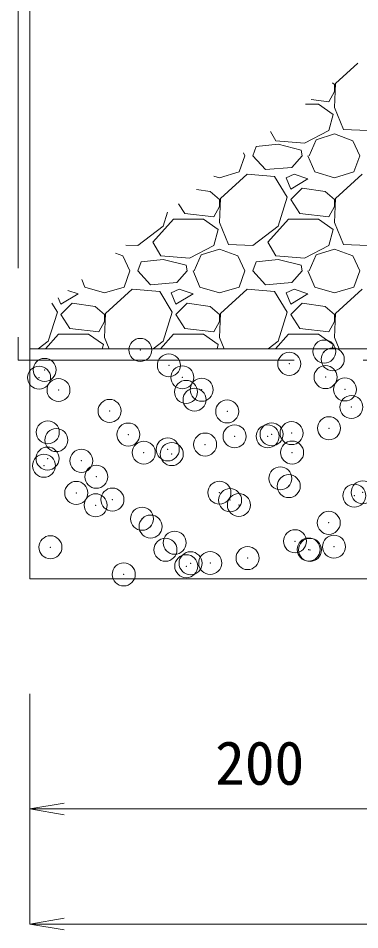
# Model space of a CAD drawing. Units: millimetres at full size, sheet at 1:20; details may follow other scales. Extents: x 0 to 23340, y -4498 to 8520.
# Drawn here: x 16112.5 to 16261, y 563.7 to 959.8 of the extents above; entities that cross this region are included whole.
import ezdxf
from ezdxf.enums import TextEntityAlignment as Align

# ---------------------------------------------------------------- set-up
doc = ezdxf.new("R2010")
doc.units = ezdxf.units.MM
doc.header["$LTSCALE"] = 20
doc.header["$PDMODE"] = 32
doc.header["$PDSIZE"] = 10
doc.linetypes.add('DASHED', pattern=[7.5, 6, -1.5])
for name, color, linetype, lineweight in [('KIJUN', 5, 'Continuous', 5), ('SUNPO', 3, 'Continuous', 13), ('TITLE', 7, 'Continuous', 13), ('ﾊｯﾁﾝｸﾞ', 7, 'Continuous', 5)]:
    doc.layers.add(name, color=color, linetype=linetype, lineweight=lineweight)
doc.styles.add('ＭＳ ゴシック', font='')
doc.styles.get('ＭＳ ゴシック').set_extended_font_data('MS Gothic')

# ---------------------------------------------------------------- blocks, each defined once
blk = doc.blocks.new('open_arrow')
at = {"color": 0, "linetype": 'Continuous', "lineweight": -2}
blk.add_lwpolyline([(7.5, 1.25), (0, 0), (7.5, -1.25)], dxfattribs=at)

msp = doc.modelspace()

# ---------------------------------------------------------------- linework, layer by layer
at = {"layer": 'KIJUN', "color": 7, "linetype": 'DASHED', "lineweight": 13}
msp.add_lwpolyline([(16317.48, 1721.2), (16112.48, 1721.2), (16112.48, 811.2), (17052.48, 811.2), (17052.48, 1721.2), (16847.48, 1721.2)], dxfattribs=at)
at = {"layer": 'KIJUN', "color": 7, "lineweight": 13}
for points in [[(16847.48, 1716.2), (16847.48, 1036.2), (16827.48, 1016.2), (16337.48, 1016.2), (16317.48, 1036.2), (16317.48, 1716.2), (16117.48, 1716.2), (16117.48, 816.2), (17047.48, 816.2), (17047.48, 1716.2)], [(17047.48, 816.2), (16117.48, 816.2), (16117.48, 716.2), (17047.48, 716.2)]]:
    msp.add_lwpolyline(points, close=True, dxfattribs=at)
at = {"layer": 'SUNPO'}
for p, q in [((16117.48, 666.2), (16117.48, 616.2)), ((16117.48, 666.2), (16117.48, 566.2)), ((16317.48, 616.2), (16117.48, 616.2)), ((16117.48, 566.2), (17047.48, 566.2))]:
    msp.add_line(p, q, dxfattribs=at)
at = {"layer": 'TITLE'}
for p in [(16165.57, 815.66), (16245.6, 814.97), (16249.28, 811.59), (16123.97, 807), (16177.99, 808.95), (16230.34, 809.62), (16121.57, 803.62), (16183.85, 803.73), (16246.13, 803.84), (16130, 798.24), (16185.47, 797.41), (16192.29, 798.36), (16254.57, 798.47), (16189.16, 794.04), (16152.2, 789.16), (16203.36, 788.92), (16257.38, 790.86), (16125.35, 779.86), (16231.35, 779.5), (16247.61, 781.64), (16129.04, 776.48), (16160.36, 778.9), (16206.56, 778.09), (16220.94, 778.13), (16222.65, 779.01), (16177.52, 772.42), (16193.77, 774.56), (16125.23, 768.47), (16139.94, 767.47), (16167.1, 771.04), (16179.25, 770.41), (16231.6, 771.08), (16123.68, 765.33), (16146.44, 760.54), (16226.47, 759.85), (16230.15, 756.47), (16137.72, 753.53), (16200, 753.65), (16258.64, 752.33), (16262.29, 753.76), (16146.16, 748.16), (16153.46, 750.63), (16204.62, 750.38), (16208.44, 748.27), (16166.34, 742.3), (16247.55, 740.53), (16170.03, 738.92), (16180.51, 731.88), (16232.86, 732.54), (16126.49, 729.93), (16176.52, 728.82), (16238.8, 728.93), (16239.38, 728.78), (16249.79, 730.15), (16212.21, 725.2), (16185.54, 721.69), (16187.43, 722.98), (16195.96, 723.06), (16158.38, 718.11)]:
    msp.add_point(p, dxfattribs=at)
at = {"layer": 'ﾊｯﾁﾝｸﾞ'}
for p, q in [((16260.16, 940.32), (16250.5, 931.5)), ((16250, 931), (16249.18, 931.72)), ((16250.5, 931.5), (16250, 921)), ((16250, 928), (16250, 931)), ((16247.5, 923.5), (16250, 928)), ((16239.87, 924.42), (16247.5, 923.5)), ((16237.42, 922.5), (16243, 922.5)), ((16243, 922.5), (16249.5, 918)), ((16250, 921), (16254, 911.5)), ((16249.5, 918), (16247.5, 911)), ((16254, 911.5), (16264.5, 911)), ((16224.5, 906.5), (16222.15, 910.53)), ((16247.5, 911), (16237, 905.5)), ((16242, 907), (16250, 909.5)), ((16250, 909.5), (16258, 906.5)), ((16214.5, 900), (16216, 904)), ((16225.5, 905), (16216, 904)), ((16237, 905.5), (16224.5, 906.5)), ((16235.5, 902.5), (16225.5, 905)), ((16239, 900), (16242, 907)), ((16258, 906.5), (16261, 900)), ((16208.5, 893), (16211, 900)), ((16210.39, 901.31), (16211, 900)), ((16220, 894), (16214.5, 900)), ((16236, 900), (16231.5, 895)), ((16236, 900), (16235.5, 902.5)), ((16238.5, 900), (16241.5, 893)), ((16258.5, 893), (16261, 900)), ((16197.52, 891.23), (16200, 890.5)), ((16200, 890.5), (16208.5, 893)), ((16212, 892), (16200.5, 881.5)), ((16224, 891), (16212, 892)), ((16231.5, 895), (16220, 894)), ((16232.5, 892), (16229, 890.5)), ((16238.5, 890), (16232.5, 892)), ((16241.5, 893), (16250, 890.5)), ((16250, 890.5), (16258.5, 893)), ((16262, 892), (16250.5, 881.5)), ((16229.5, 882), (16224, 891)), ((16229, 890.5), (16231, 885.5)), ((16231, 885.5), (16238.5, 890)), ((16196, 884.5), (16190.07, 885.39)), ((16200, 881), (16196, 884.5)), ((16236, 886), (16231, 881)), ((16246, 884.5), (16236, 886)), ((16250, 881), (16246, 884.5)), ((16200.5, 881.5), (16200, 871)), ((16200, 878), (16200, 881)), ((16225.5, 869.5), (16229.5, 882)), ((16231, 881), (16235, 875)), ((16250.5, 881.5), (16250, 871)), ((16250, 878), (16250, 881)), ((16175.5, 869.5), (16177.41, 875.46)), ((16182.19, 879.21), (16185, 875)), ((16197.5, 873.5), (16200, 878)), ((16247.5, 873.5), (16250, 878)), ((16171, 862.5), (16180, 872.5)), ((16180, 872.5), (16193, 872.5)), ((16185, 875), (16197.5, 873.5)), ((16193, 872.5), (16199.5, 868)), ((16221, 862.5), (16230, 872.5)), ((16230, 872.5), (16243, 872.5)), ((16235, 875), (16247.5, 873.5)), ((16243, 872.5), (16249.5, 868)), ((16164.5, 861), (16175.5, 869.5)), ((16199.5, 868), (16197.5, 861)), ((16200, 871), (16204, 861.5)), ((16214.5, 861), (16225.5, 869.5)), ((16249.5, 868), (16247.5, 861)), ((16250, 871), (16254, 861.5)), ((16159.28, 861.25), (16164.5, 861)), ((16174.5, 856.5), (16171, 862.5)), ((16197.5, 861), (16187, 855.5)), ((16204, 861.5), (16214.5, 861)), ((16224.5, 856.5), (16221, 862.5)), ((16247.5, 861), (16237, 855.5)), ((16254, 861.5), (16264.5, 861)), ((16154.76, 857.71), (16158, 856.5)), ((16158, 856.5), (16161, 850)), ((16187, 855.5), (16174.5, 856.5)), ((16189, 850), (16192, 857)), ((16192, 857), (16200, 859.5)), ((16200, 859.5), (16208, 856.5)), ((16208, 856.5), (16211, 850)), ((16237, 855.5), (16224.5, 856.5)), ((16239, 850), (16242, 857)), ((16242, 857), (16250, 859.5)), ((16250, 859.5), (16258, 856.5)), ((16258, 856.5), (16261, 850)), ((16164.5, 850), (16166, 854)), ((16175.5, 855), (16166, 854)), ((16185.5, 852.5), (16175.5, 855)), ((16186, 850), (16185.5, 852.5)), ((16214.5, 850), (16216, 854)), ((16225.5, 855), (16216, 854)), ((16235.5, 852.5), (16225.5, 855)), ((16236, 850), (16235.5, 852.5)), ((16158.5, 843), (16161, 850)), ((16170, 844), (16164.5, 850)), ((16186, 850), (16181.5, 845)), ((16188.5, 850), (16191.5, 843)), ((16208.5, 843), (16211, 850)), ((16220, 844), (16214.5, 850)), ((16236, 850), (16231.5, 845)), ((16238.5, 850), (16241.5, 843)), ((16258.5, 843), (16261, 850)), ((16140.12, 846.23), (16141.5, 843)), ((16181.5, 845), (16170, 844)), ((16231.5, 845), (16220, 844)), ((16131, 835.5), (16138.5, 840)), ((16138.5, 840), (16134.06, 841.48)), ((16141.5, 843), (16150, 840.5)), ((16150, 840.5), (16158.5, 843)), ((16162, 842), (16150.5, 831.5)), ((16174, 841), (16162, 842)), ((16179.5, 832), (16174, 841)), ((16182.5, 842), (16179, 840.5)), ((16179, 840.5), (16181, 835.5)), ((16181, 835.5), (16188.5, 840)), ((16188.5, 840), (16182.5, 842)), ((16191.5, 843), (16200, 840.5)), ((16200, 840.5), (16208.5, 843)), ((16212, 842), (16200.5, 831.5)), ((16224, 841), (16212, 842)), ((16229.5, 832), (16224, 841)), ((16232.5, 842), (16229, 840.5)), ((16229, 840.5), (16231, 835.5)), ((16231, 835.5), (16238.5, 840)), ((16238.5, 840), (16232.5, 842)), ((16241.5, 843), (16250, 840.5)), ((16250, 840.5), (16258.5, 843)), ((16262, 842), (16250.5, 831.5)), ((16129.5, 832), (16127.06, 836)), ((16129.91, 838.23), (16131, 835.5)), ((16136, 836), (16131, 831)), ((16146, 834.5), (16136, 836)), ((16186, 836), (16181, 831)), ((16196, 834.5), (16186, 836)), ((16236, 836), (16231, 831)), ((16246, 834.5), (16236, 836)), ((16125.5, 819.5), (16129.5, 832)), ((16150, 831), (16146, 834.5)), ((16175.5, 819.5), (16179.5, 832)), ((16200, 831), (16196, 834.5)), ((16225.5, 819.5), (16229.5, 832)), ((16250, 831), (16246, 834.5)), ((16131, 831), (16135, 825)), ((16147.5, 823.5), (16150, 828)), ((16150.5, 831.5), (16150, 821)), ((16150, 828), (16150, 831)), ((16181, 831), (16185, 825)), ((16197.5, 823.5), (16200, 828)), ((16200.5, 831.5), (16200, 821)), ((16200, 828), (16200, 831)), ((16231, 831), (16235, 825)), ((16247.5, 823.5), (16250, 828)), ((16250.5, 831.5), (16250, 821)), ((16250, 828), (16250, 831)), ((16135, 825), (16147.5, 823.5)), ((16185, 825), (16197.5, 823.5)), ((16235, 825), (16247.5, 823.5)), ((16124.33, 816.2), (16130, 822.5)), ((16130, 822.5), (16143, 822.5)), ((16143, 822.5), (16149.5, 818)), ((16150, 821), (16152.02, 816.2)), ((16174.33, 816.2), (16180, 822.5)), ((16180, 822.5), (16193, 822.5)), ((16193, 822.5), (16199.5, 818)), ((16200, 821), (16202.02, 816.2)), ((16224.33, 816.2), (16230, 822.5)), ((16230, 822.5), (16243, 822.5)), ((16243, 822.5), (16249.5, 818)), ((16250, 821), (16252.02, 816.2)), ((16121.22, 816.2), (16125.5, 819.5)), ((16149.5, 818), (16148.98, 816.2)), ((16171.22, 816.2), (16175.5, 819.5)), ((16199.5, 818), (16198.98, 816.2)), ((16221.22, 816.2), (16225.5, 819.5)), ((16249.5, 818), (16248.98, 816.2))]:
    msp.add_line(p, q, dxfattribs=at)

# ---------------------------------------------------------------- block references
at = {"layer": 'SUNPO', "xscale": 2, "yscale": 2}
for p in [(16117.48, 616.2), (16117.48, 566.2)]:
    msp.add_blockref('open_arrow', p, dxfattribs=at)

# ---------------------------------------------------------------- texts
at = {"layer": 'SUNPO', "style": 'ＭＳ ゴシック'}
msp.add_text('200', height=18.99, dxfattribs=at).set_placement((16217.48, 636.2), align=Align.MIDDLE_CENTER)

doc.saveas('drawing.dxf')
